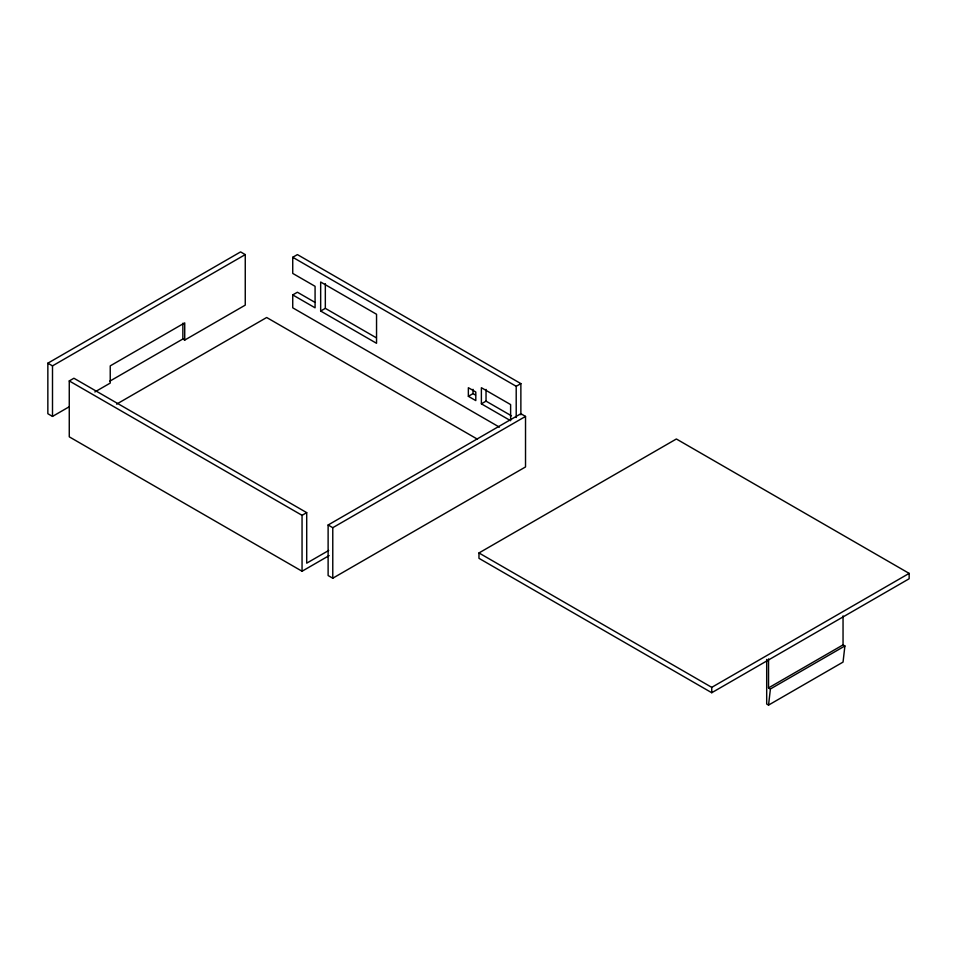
<?xml version="1.0" encoding="UTF-8"?>
<svg xmlns="http://www.w3.org/2000/svg" width="957" height="957" viewBox="0 0 957 957"><rect width="100%" height="100%" fill="white"/><g stroke="black" fill="none" stroke-linecap="round" stroke-linejoin="round"><path stroke-width="1.44" d="M766.689 659.433L766.689 704.017L768.543 705.094L770.409 688.968L844.899 645.963L843.045 644.886L768.543 687.892L768.543 658.906M844.899 645.963L843.045 662.088L768.543 705.094M69.179 406.785L52.503 416.415L47.85 413.723L47.85 363.193L240.59 251.906L245.255 254.598L245.255 305.127L184.725 340.07L182.859 338.993L109.66 381.257M47.85 363.193L52.503 365.873L245.255 254.598M329.148 555.586L302.053 571.233L69.263 436.835L69.263 380.934L73.916 378.242L306.707 512.641L306.707 563.171L328.694 550.478M499.422 427.145L292.734 307.819L292.734 294.912L315.08 307.819L315.08 286.31L292.734 273.415L292.734 257.277L297.4 254.598L520.871 383.613L520.871 414.824M94.839 391.963L110.234 383.075L110.234 365.873L184.725 322.868L184.725 340.07M292.734 294.912L297.4 292.232L314.781 302.256M116.61 404.129L266.668 317.497L477.471 439.203M320.667 311.037L376.544 343.3L376.544 314.267L320.667 282.016L320.667 311.037L325.332 308.357L376.113 337.677M468.356 396.306L475.796 400.6L475.796 391.999L468.356 387.705L468.356 396.306L473.009 393.614L475.485 395.05M481.383 403.83L510.619 420.709L510.619 404.584L481.383 387.705L481.383 403.83L486.036 401.139L511.469 415.817M292.734 257.277L516.206 386.305L520.871 383.613M69.263 380.934L302.053 515.321L306.707 512.641M328.119 524.998L520.871 413.723L525.525 416.415L525.525 466.944L332.773 578.219L328.119 575.54L328.119 524.998L332.773 527.69L525.525 416.415M478.967 552.955L676.372 438.988L909.15 573.387L909.15 578.758L711.745 692.724L478.967 558.326L478.967 552.955L711.745 687.353L909.15 573.387M768.543 687.892L770.409 688.968M843.045 615.901L843.045 644.886M711.745 687.353L711.745 692.724M516.206 386.305L516.206 417.515M486.036 389.415L486.036 401.139M473.009 389.32L473.009 393.614M332.773 527.69L332.773 578.219M325.332 283.679L325.332 308.357M302.053 515.321L302.053 571.233M182.859 323.227L182.859 338.993M52.503 365.873L52.503 416.415"/></g></svg>
